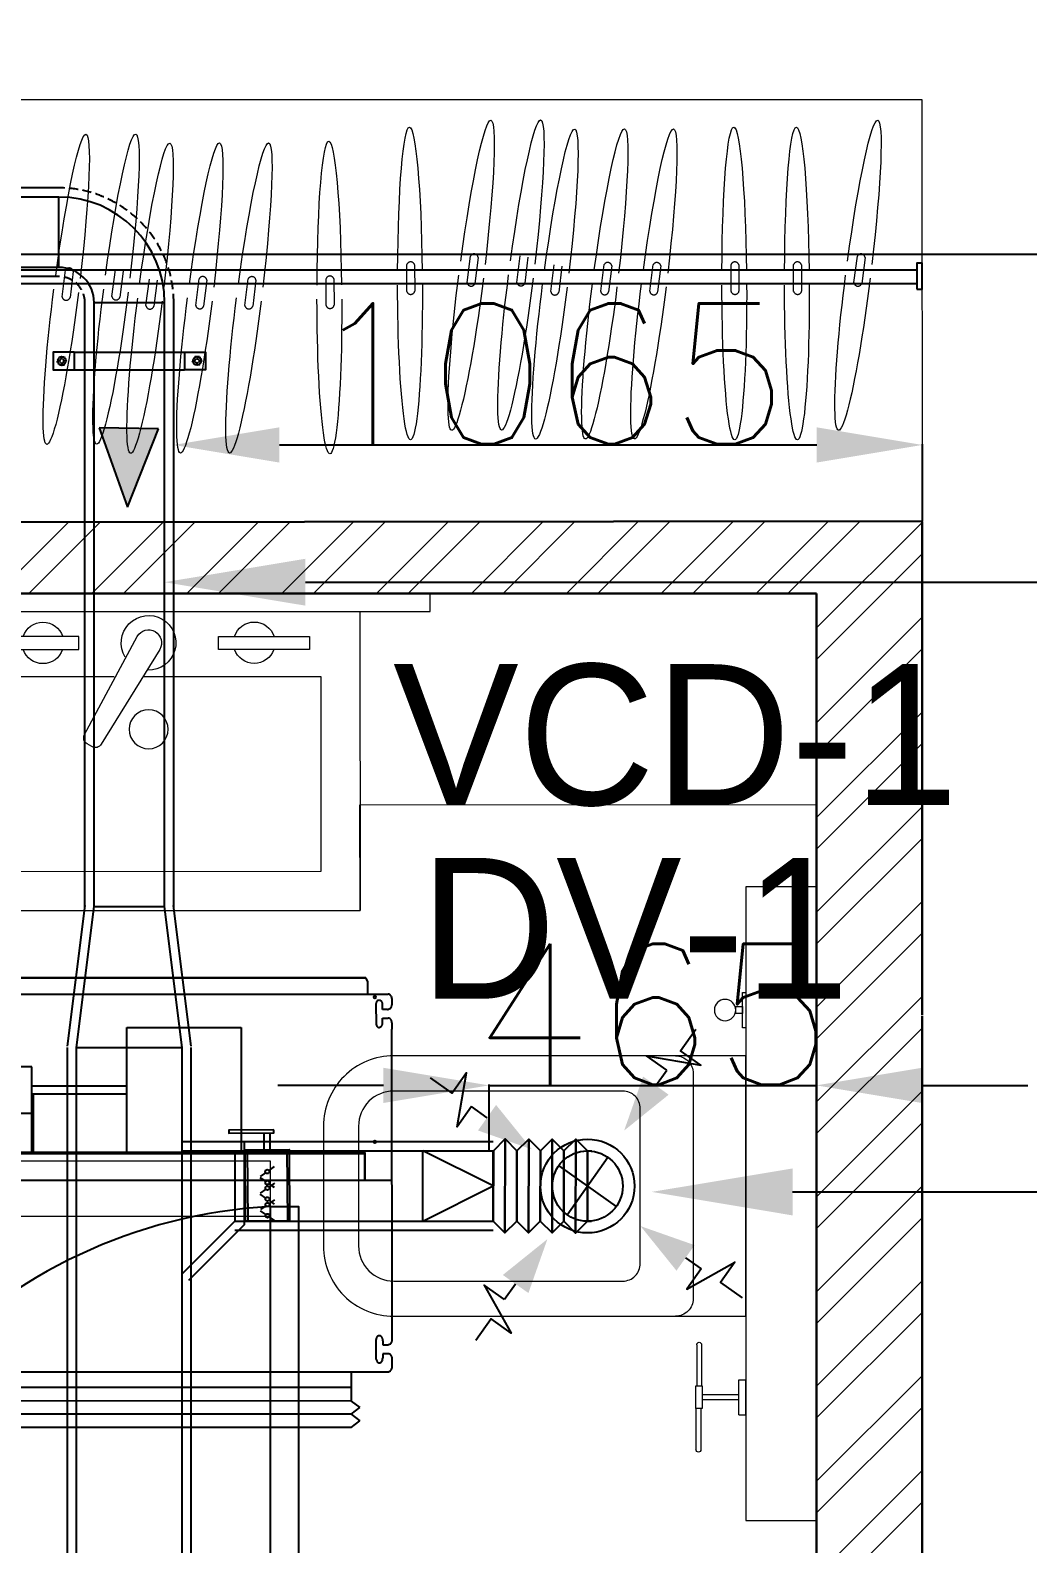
# Model space of a CAD drawing. Header units: millimetres. Extents: x -9226 to 166212, y -13 to 97274.
# Drawn here: x 41934 to 43350, y 59530 to 61680 of the extents above; entities that cross this region are included whole.
import ezdxf

# ---------------------------------------------------------------- set-up
doc = ezdxf.new("R2010")
doc.units = ezdxf.units.MM
for name, pattern in [('01-AT-PLA Floor Plans$0$DASHED', [19.05, 12.7, -6.35]), ('23491-XR-AR-2ND FLOOR PLAN$0$23491-XR-AR-2ND FLOOR PLAN$0$Hidden_3', [7.14375, 4.7625, -2.38125]), ('HIDDEN', [9.525, 6.35, -3.175])]:
    doc.linetypes.add(name, pattern=pattern)
doc.layers.get('0').update_dxf_attribs({"color": 8})
doc.layers.get('Defpoints').update_dxf_attribs({"color": 8})
for name, color, linetype in [('-EAD', 30, 'Continuous'), ('1.INS', 8, 'Continuous'), ('1.RAD', 6, 'Continuous'), ('1.SAD', 5, 'Continuous'), ('1.support 2', 7, 'Continuous'), ('23491-XR-AR-2ND FLOOR PLAN$0$23491-XR-AR-2ND FLOOR PLAN$0$I-JOINERY HIDDEN', 8, '23491-XR-AR-2ND FLOOR PLAN$0$23491-XR-AR-2ND FLOOR PLAN$0$Hidden_3'), ('EAD', 30, 'Continuous'), ('ETA-AC-SUPPORT', 25, 'Continuous'), ('INCHULATION', 253, 'Continuous'), ('IZ-AC-VCD', 4, 'Continuous'), ('IZ-EAD', 200, 'Continuous'), ('M-HVAC-FCU-02', 20, 'Continuous'), ('M-HVAC-FCU-05', 20, 'Continuous'), ('UNIT', 20, 'Continuous'), ('VCD SHE', 7, 'Continuous')]:
    doc.layers.add(name, color=color, linetype=linetype)
for name, color, linetype, lineweight in [('1.TAGGING', 7, 'Continuous', 5), ('1.XREF', 8, 'Continuous', 9), ('23491-XR-AR-2ND FLOOR PLAN$0$23491-XR-AR-2ND FLOOR PLAN$0$23491-XR-AR-TYP-FLOOR$0$A-FIXT-TOIT-PLAN', 8, 'Continuous', 5), ('23491-XR-AR-2ND FLOOR PLAN$0$23491-XR-AR-2ND FLOOR PLAN$0$23491-XR-AR-TYP-FLOOR$0$Zone-6_30May22$0$TYP$0$2B+G+19+R Typical Floor$0$A-DOOR', 8, 'Continuous', 25), ('23491-XR-AR-2ND FLOOR PLAN$0$23491-XR-AR-2ND FLOOR PLAN$0$A-FURN-FREE-PLAN', 8, 'Continuous', 5), ('23491-XR-AR-2ND FLOOR PLAN$0$23491-XR-AR-2ND FLOOR PLAN$0$A-WALL', 8, 'Continuous', 30), ('23491-XR-AR-2ND FLOOR PLAN$0$A-WALL-PATT', 8, 'Continuous', 5), ('A-ANNO-DIMS', 8, 'Continuous', 9)]:
    doc.layers.add(name, color=color, linetype=linetype, lineweight=lineweight)
doc.styles.add('ROMANS', font='isocp.shx', dxfattribs={"width": 0.8})
doc.styles.add('SDC-TEXT-ARB', font='sdc-arb.shx', dxfattribs={"height": 0.5})
doc.styles.get("Standard").update_dxf_attribs({"font": 'romans.shx', "height": 200})
doc.dimstyles.new('ISO-25', dxfattribs={"dimtxt": 200, "dimasz": 150, "dimexe": 1.25, "dimexo": 0.625, "dimgap": 1, "dimtad": 1, "dimtoh": 1, "dimdec": 0, "dimrnd": 5, "dimtxsty": 'Standard', "dimcen": 2.5, "dimclrd": 256, "dimclre": 256, "dimclrt": 7, "dimadec": 0, "dimazin": 0, "dimtfac": 1, "dimtdec": 0, "dimtix": 1, "dimtmove": 2, "dimatfit": 3, "dimfxl": 1, "dimarcsym": 1})
doc.dimstyles.new('JSE', dxfattribs={"dimtxt": 50, "dimasz": 150, "dimexe": 0.18, "dimexo": 0.0625, "dimgap": 50, "dimtad": 0, "dimdec": 0, "dimrnd": 5, "dimzin": 0, "dimdsep": 46, "dimtxsty": 'ROMANS', "dimcen": 0.09, "dimclrd": 7, "dimclre": 7, "dimclrt": 7, "dimadec": 0, "dimazin": 0, "dimtfac": 1, "dimtdec": 0, "dimtofl": 0, "dimtmove": 0, "dimatfit": 3, "dimfxl": 1, "dimtolj": 1, "dimtzin": 0, "dimarcsym": 1})
doc.dimstyles.new('JSE-1.25', dxfattribs={"dimtxt": 200, "dimasz": 150, "dimexe": 0.18, "dimexo": 0.0625, "dimgap": 20, "dimtad": 1, "dimdec": 0, "dimrnd": 5, "dimzin": 0, "dimdsep": 46, "dimtxsty": 'ROMANS', "dimcen": 0.09, "dimclrd": 256, "dimclre": 256, "dimclrt": 7, "dimadec": 0, "dimazin": 0, "dimtfac": 1, "dimtdec": 0, "dimtofl": 0, "dimtmove": 0, "dimatfit": 3, "dimfxl": 1, "dimtolj": 1, "dimtzin": 0, "dimarcsym": 0})

# ---------------------------------------------------------------- blocks, each defined once
blk = doc.blocks.new('*U505')
at = {"layer": '23491-XR-AR-2ND FLOOR PLAN$0$23491-XR-AR-2ND FLOOR PLAN$0$23491-XR-AR-TYP-FLOOR$0$Zone-6_30May22$0$TYP$0$2B+G+19+R Typical Floor$0$A-DOOR', "color": 8}
for p, q in [((0.765, 0), (0.035, 0)), ((0.75, -0.1), (0.05, -0.1))]:
    blk.add_line(p, q, dxfattribs=at)
blk.add_lwpolyline([(0.725, 0), (0.725, 0.7289), (0.765, 0.7289), (0.765, 0)], close=True, dxfattribs=at)
for points in [[(0.035, 0), (0, 0), (0, -0.1), (0.05, -0.1), (0.05, -0.04), (0.035, -0.04), (0.035, 0)], [(0.765, 0), (0.8, 0), (0.8, -0.1), (0.75, -0.1), (0.75, -0.04), (0.765, -0.04), (0.765, 0)]]:
    blk.add_lwpolyline(points, dxfattribs=at)
blk.add_arc((0.765, 0), 0.73, 93.1411, 180, dxfattribs=at)
blk = doc.blocks.new('*U192')
at = {"color": 8}
for points in [[(0.2, 948.2), (1, -652.5), (-299, -652.5), (-300, -300), (-450, -300), (-450, 300), (-300, 300), (-299.7, 948.2)], [(0, 400), (0, -400), (-25, -400), (-25, 400)], [(-25, -300), (-25, 300), (-450, 300), (-450, -300)], [(-79.1, 228.5), (-79.1, 99.2), (-60.6, 99.2), (-60.6, 228.5)], [(-79.1, -228.5), (-79.1, -99.2), (-60.6, -99.2), (-60.6, -228.5)]]:
    blk.add_lwpolyline(points, close=True, dxfattribs=at)
blk.add_lwpolyline([(-117.3, -6.3), (-117.3, 244.6), (-394.6, 244.6), (-394.6, -244.6), (-117.3, -244.6), (-117.3, -48.9)], dxfattribs=at)
blk.add_lwpolyline([(-60.3, -16, 0.999998), (-78.8, 16), (-213.5, -67.2, 0.405524), (-216.9, -80.7), (-213.1, -87.2, 0.405524), (-199.7, -91)], format="xyb", close=True, dxfattribs=at)
blk.add_circle((-192.3, 0), 27.7, dxfattribs=at)
for centre, radius, start, end in [((-69.5, 150), 29.5, 108.8563, 251.1437), ((-69.5, 150), 29.5, 287.566, 72.434), ((-69.5, 0), 38.8, 238.4369, 181.5631), ((-69.5, -150), 29.5, 108.8563, 251.1437), ((-69.5, -150), 29.5, 287.566, 72.434)]:
    blk.add_arc(centre, radius, start, end, dxfattribs=at)
blk = doc.blocks.new('23491-XR-AR-2ND FLOOR PLAN$0$qqqq')
at = {"color": 8, "ltscale": 0.05}
blk.add_line((13608.4, 62625, 0), (13608.4, 62335, 0), dxfattribs=at)
at = {"color": 8, "elevation": 0}
for points in [[(13508.4, 62905), (13608.4, 62905), (13608.4, 62005), (13508.4, 62005)], [(13608.4, 62705), (13613.4, 62705), (13613.4, 62755), (13608.4, 62755)], [(13613.4, 62725), (13623, 62725), (13623, 62735), (13613.4, 62735)], [(13679.4, 62196), (13670.4, 62196), (13670.4, 62164), (13679.4, 62164), (13679.4, 62196)]]:
    blk.add_lwpolyline(points, close=True, dxfattribs=at)
blk.add_lwpolyline([(14208.4, 62565), (14208.4, 62395, -0.414214), (14108.4, 62295), (13608.4, 62295), (13608.4, 62665), (14108.4, 62665, -0.414214)], format="xyb", close=True, dxfattribs=at)
blk.add_lwpolyline([(13708.4, 62665, 0.414214), (13683.4, 62640), (13683.4, 62320, 0.414214), (13708.4, 62295)], format="xyb", dxfattribs=at)
at = {"color": 8, "ltscale": 0.2, "elevation": 0}
blk.add_lwpolyline([(14158.4, 62565), (14158.4, 62395, -0.414214), (14108.4, 62345), (13783.4, 62345, -0.414214), (13758.4, 62370), (13758.4, 62590, -0.414214), (13783.4, 62615), (14108.4, 62615, -0.414214)], format="xyb", close=True, dxfattribs=at)
at = {"color": 8, "elevation": 0}
for points in [[(13671.4, 62254.5), (13671.4, 62196)], [(13678.4, 62254.5), (13678.4, 62196)], [(13618.4, 62204.8), (13608.4, 62204.8)], [(13608.4, 62155.1), (13608.4, 62204.8)], [(13618.4, 62155.1), (13618.4, 62204.8)], [(13618.4, 62183.5), (13670.4, 62183.5)], [(13618.4, 62176.5), (13670.4, 62176.5)], [(13672.4, 62164), (13672.4, 62105.5)], [(13679.4, 62164), (13679.4, 62105.5)], [(13618.4, 62155.1), (13608.4, 62155.1)]]:
    blk.add_lwpolyline(points, dxfattribs=at)
at = {"color": 8}
blk.add_circle((13638.1, 62730, 0), 15.1, dxfattribs=at)
at = {"color": 8, "ltscale": 0.2}
blk.add_circle((13833.4, 62480, 0), 50, dxfattribs=at)
at = {"color": 8}
for centre, start, end in [((13674.9, 62254.5, 0), 0, 180), ((13675.9, 62105.5, 0), 180, 0)]:
    blk.add_arc(centre, 3.5, start, end, dxfattribs=at)
blk = doc.blocks.new('*U194')
at = {"layer": '23491-XR-AR-2ND FLOOR PLAN$0$23491-XR-AR-2ND FLOOR PLAN$0$I-JOINERY HIDDEN', "color": 8, "linetype": 'ByBlock', "ltscale": 5, "extrusion": (-5.56122e-21, -2.50539e-08, 1), "elevation": 0}
blk.add_lwpolyline([(-193, 18.4), (-185.4, 18.4), (-185.4, -18.4), (-193, -18.4)], close=True, dxfattribs=at)
for points in [[(1199.7, 11), (-185.4, 11)], [(-185.4, -9), (1199.7, -9)]]:
    blk.add_lwpolyline(points, dxfattribs=at)
at = {"layer": '23491-XR-AR-2ND FLOOR PLAN$0$23491-XR-AR-2ND FLOOR PLAN$0$I-JOINERY HIDDEN', "color": 8, "linetype": 'ByBlock', "ltscale": 5, "extrusion": (-5.56122e-21, -2.50539e-08, 1)}
blk.add_lwpolyline([(1199.7, 18.4), (1207.2, 18.4), (1207.2, -18.4), (1199.7, -18.4)], close=True, dxfattribs=at)
blk = doc.blocks.new('23491-XR-AR-2ND FLOOR PLAN')
at = {"layer": '23491-XR-AR-2ND FLOOR PLAN$0$A-WALL-PATT'}
h = blk.add_hatch(dxfattribs=at)
h.set_pattern_fill('ANSI32', color=8, scale=10)
h.paths.add_polyline_path([(40523.7, 59530.1), (40523.7, 60880.1), (39750, 60880), (39750, 60980), (40600, 60980), (40700, 60980), (41700, 60980), (41700, 61680), (41799.7, 61680), (41800.3, 60981.2), (43200, 60982.4), (43200, 59280), (43600, 59280), (43600, 59180), (42349.7, 59180), (42349.7, 59280), (43050, 59280), (43051.1, 60880), (40623.7, 60880), (40623.7, 59530.1)])
at = {"layer": '23491-XR-AR-2ND FLOOR PLAN$0$23491-XR-AR-2ND FLOOR PLAN$0$A-FURN-FREE-PLAN', "color": 8}
for p, q in [((41979.1, 61301.5, 0), (41984, 61339.2, 0)), ((42049.8, 61301.8, 0), (42054.7, 61339.6, 0)), ((42468.4, 61309, 0), (42468.4, 61347.1, 0)), ((42479.4, 61346.7, 0), (42479.7, 61309.4, 0)), ((42554, 61321.5, 0), (42558.9, 61359.2, 0)), ((42569.7, 61357.4, 0), (42565.2, 61320.4, 0)), ((42624.7, 61321.8, 0), (42629.6, 61359.6, 0)), ((42640.5, 61357.8, 0), (42636, 61320.8, 0)), ((42673, 61308.8, 0), (42677.9, 61346.6, 0)), ((42688.7, 61344.8, 0), (42684.2, 61307.8, 0)), ((42743.7, 61309.2, 0), (42748.6, 61347, 0)), ((42759.4, 61345.2, 0), (42754.9, 61308.2, 0)), ((42813.4, 61309.2, 0), (42818.3, 61347, 0)), ((42829.1, 61345.1, 0), (42824.6, 61308.2, 0)), ((42928.8, 61309, 0), (42928.8, 61347.1, 0)), ((42939.8, 61346.7, 0), (42940, 61309.4, 0)), ((43017.7, 61309, 0), (43017.7, 61347.1, 0)), ((43028.7, 61346.7, 0), (43029, 61309.4, 0)), ((43103.2, 61321.5, 0), (43108.2, 61359.2, 0)), ((43119, 61357.4, 0), (43114.5, 61320.4, 0)), ((41994.8, 61337.4, 0), (41990.3, 61300.4, 0)), ((42065.6, 61337.8, 0), (42061.1, 61300.8, 0)), ((42098.1, 61288.8, 0), (42103, 61326.6, 0)), ((42113.8, 61324.8, 0), (42109.3, 61287.8, 0)), ((42168.8, 61289.2, 0), (42173.7, 61327, 0)), ((42184.5, 61325.2, 0), (42180, 61288.2, 0)), ((42238.5, 61289.2, 0), (42243.4, 61327, 0)), ((42254.2, 61325.1, 0), (42249.7, 61288.2, 0)), ((42353.9, 61289, 0), (42353.9, 61327.1, 0)), ((42364.9, 61326.7, 0), (42365.1, 61289.4, 0))]:
    blk.add_line(p, q, dxfattribs=at)
blk.add_lwpolyline([(43200.4, 60982.4), (43200, 61581), (41800, 61581)], dxfattribs=at)
at = {"layer": '23491-XR-AR-2ND FLOOR PLAN$0$23491-XR-AR-2ND FLOOR PLAN$0$A-FURN-FREE-PLAN', "color": 8, "linetype": '23491-XR-AR-2ND FLOOR PLAN$0$23491-XR-AR-2ND FLOOR PLAN$0$Hidden_3', "ltscale": 10}
for centre, radius, start, end in [((42564, 61356.5, 0), 5.8, 8.9275, 151.7974), ((43113.3, 61356.5, 0), 5.8, 8.9275, 151.7974), ((41989.1, 61336.5, 0), 5.8, 8.9275, 151.7974), ((42473.9, 61345.1, 0), 5.8, 16.3119, 159.1817), ((42753.7, 61344.3, 0), 5.8, 8.9275, 151.7974), ((42823.4, 61344.2, 0), 5.8, 8.9275, 151.7974), ((42934.2, 61345.1, 0), 5.8, 16.3119, 159.1817), ((43023.1, 61345.1, 0), 5.8, 16.3119, 159.1817), ((42178.8, 61324.3, 0), 5.8, 8.9275, 151.7974), ((42248.5, 61324.2, 0), 5.8, 8.9275, 151.7974), ((42359.3, 61325.1, 0), 5.8, 16.3119, 159.1817), ((42559.7, 61322.2, 0), 5.78, 187.3818, 342.0344), ((42630.5, 61322.6, 0), 5.78, 187.3818, 342.0344), ((43109, 61322.2, 0), 5.78, 187.3818, 342.0344), ((41984.8, 61302.2, 0), 5.78, 187.3818, 342.0344), ((42055.6, 61302.6, 0), 5.78, 187.3818, 342.0344), ((42474, 61310.5, 0), 5.78, 194.7662, 349.4188), ((42678.7, 61309.6, 0), 5.78, 187.3818, 342.0344), ((42749.4, 61310, 0), 5.78, 187.3818, 342.0344), ((42819.1, 61309.9, 0), 5.78, 187.3818, 342.0344), ((42934.4, 61310.5, 0), 5.78, 194.7662, 349.4188), ((43023.3, 61310.5, 0), 5.78, 194.7662, 349.4188), ((42103.8, 61289.6, 0), 5.78, 187.3818, 342.0344), ((42174.5, 61290, 0), 5.78, 187.3818, 342.0344), ((42244.2, 61289.9, 0), 5.78, 187.3818, 342.0344), ((42359.5, 61290.5, 0), 5.78, 194.7662, 349.4188)]:
    blk.add_arc(centre, radius, start, end, dxfattribs=at)
at = {"layer": '23491-XR-AR-2ND FLOOR PLAN$0$23491-XR-AR-2ND FLOOR PLAN$0$A-FURN-FREE-PLAN', "color": 8, "lineweight": 0, "ltscale": 10, "extrusion": (1.18861e-10, 1.29042e-09, -1)}
for centre, major_axis, ratio, start_param, end_param in [((42629.4, 61322.2, 0), (-29.1, -230.4, 0), 0.075611, 1.691856, 4.591299), ((41983.8, 61301.8, 0), (-29.1, -230.4, 0), 0.075611, 1.691856, 4.591299), ((42054.5, 61302.2, 0), (-29.1, -230.4, 0), 0.075611, 1.691856, 4.591299), ((42558.7, 61321.8, 0), (-29.1, -230.4, 0), 0.075611, 1.691856, 4.591299), ((42677.7, 61309.2, 0), (-29.1, -230.4, 0), 0.075611, 1.691856, 4.591299), ((42748.4, 61309.5, 0), (-29.1, -230.4, 0), 0.075611, 1.691856, 4.591299), ((42818.1, 61309.5, 0), (-29.1, -230.4, 0), 0.075611, 1.691856, 4.591299), ((43107.9, 61321.8, 0), (-29.1, -230.4, 0), 0.075611, 1.691856, 4.591299), ((42102.8, 61289.2, 0), (-29.1, -230.4, 0), 0.075611, 1.691856, 4.591299), ((42173.5, 61289.5, 0), (-29.1, -230.4, 0), 0.075611, 1.691856, 4.591299), ((42243.2, 61289.5, 0), (-29.1, -230.4, 0), 0.075611, 1.691856, 4.591299), ((42558.7, 61321.8, 0), (-26.5, -210.1, 0), 0.082947, 4.674333, 7.892004), ((42629.4, 61322.2, 0), (-26.5, -210.1, 0), 0.082947, 4.674333, 7.892004), ((42677.7, 61309.2, 0), (-26.5, -210.1, 0), 0.082947, 4.674333, 7.892004), ((42748.4, 61309.5, 0), (-26.5, -210.1, 0), 0.082947, 4.674333, 7.892004), ((42818.1, 61309.5, 0), (-26.5, -210.1, 0), 0.082947, 4.674333, 7.892004), ((43107.9, 61321.8, 0), (-26.5, -210.1, 0), 0.082947, 4.674333, 7.892004), ((41983.8, 61301.8, 0), (-26.5, -210.1, 0), 0.082947, 4.674333, 7.892004), ((42054.5, 61302.2, 0), (-26.5, -210.1, 0), 0.082947, 4.674333, 7.892004), ((42102.8, 61289.2, 0), (-26.5, -210.1, 0), 0.082947, 4.674333, 7.892004), ((42173.5, 61289.5, 0), (-26.5, -210.1, 0), 0.082947, 4.674333, 7.892004), ((42243.2, 61289.5, 0), (-26.5, -210.1, 0), 0.082947, 4.674333, 7.892004)]:
    blk.add_ellipse(centre, major_axis=major_axis, ratio=ratio, start_param=start_param, end_param=end_param, dxfattribs=at)
at = {"layer": '23491-XR-AR-2ND FLOOR PLAN$0$23491-XR-AR-2ND FLOOR PLAN$0$A-FURN-FREE-PLAN', "color": 8, "lineweight": 0, "ltscale": 10, "extrusion": (-4.79752e-11, 1.29499e-09, -1)}
for centre, major_axis, ratio, start_param, end_param in [((42473, 61310, 0), (0.8, -232.3, 0), 0.075611, 1.691856, 4.591299), ((42933.4, 61310, 0), (0.8, -232.3, 0), 0.075611, 1.691856, 4.591299), ((43022.3, 61310, 0), (0.8, -232.3, 0), 0.075611, 1.691856, 4.591299), ((42358.5, 61290, 0), (0.8, -232.3, 0), 0.075611, 1.691856, 4.591299), ((42473, 61310, 0), (0.7, -211.8, 0), 0.082947, 4.674333, 7.892004), ((42933.4, 61310, 0), (0.7, -211.8, 0), 0.082947, 4.674333, 7.892004), ((43022.3, 61310, 0), (0.7, -211.8, 0), 0.082947, 4.674333, 7.892004), ((42358.5, 61290, 0), (0.7, -211.8, 0), 0.082947, 4.674333, 7.892004)]:
    blk.add_ellipse(centre, major_axis=major_axis, ratio=ratio, start_param=start_param, end_param=end_param, dxfattribs=at)
at = {"layer": '23491-XR-AR-2ND FLOOR PLAN$0$23491-XR-AR-2ND FLOOR PLAN$0$A-WALL', "color": 8}
for p, q in [((43200.4, 60982.4), (41800, 60981.2)), ((43200, 60281.1), (43200, 60982.3)), ((43050, 60880), (40623.7, 60880)), ((43050, 60181.1), (43050, 60880)), ((43200, 59280), (43200, 60280)), ((43050, 60180), (43050, 60181.1)), ((43050, 60180), (43050, 59280))]:
    blk.add_line(p, q, dxfattribs=at)
at = {"layer": '23491-XR-AR-2ND FLOOR PLAN$0$23491-XR-AR-2ND FLOOR PLAN$0$23491-XR-AR-TYP-FLOOR$0$A-FIXT-TOIT-PLAN', "color": 8, "xscale": -0.9999999999999996, "rotation": 270.026992234108}
blk.add_blockref('*U192', (42101.8, 60879.3, 0), dxfattribs=at)
at = {"layer": '23491-XR-AR-2ND FLOOR PLAN$0$23491-XR-AR-2ND FLOOR PLAN$0$23491-XR-AR-TYP-FLOOR$0$A-FIXT-TOIT-PLAN', "color": 8, "xscale": -1}
blk.add_blockref('23491-XR-AR-2ND FLOOR PLAN$0$qqqq', (56558.4, -2441.9), dxfattribs=at)
at = {"layer": '23491-XR-AR-2ND FLOOR PLAN$0$23491-XR-AR-2ND FLOOR PLAN$0$23491-XR-AR-TYP-FLOOR$0$Zone-6_30May22$0$TYP$0$2B+G+19+R Typical Floor$0$A-DOOR', "color": 8, "xscale": 1000.000000000003, "yscale": 1000.000000000003, "zscale": 1000.000000000003}
blk.add_blockref('*U505', (41549.7, 59280), dxfattribs=at)
at = {"layer": '23491-XR-AR-2ND FLOOR PLAN$0$23491-XR-AR-2ND FLOOR PLAN$0$A-FURN-FREE-PLAN', "color": 8, "ltscale": 10, "xscale": -1, "rotation": 180}
blk.add_blockref('*U194', (41993, 61330.6), dxfattribs=at)
blk = doc.blocks.new('XREF')
at = {"layer": 'A-ANNO-DIMS', "color": 8}
blk.add_blockref('23491-XR-AR-2ND FLOOR PLAN', (0, 0), dxfattribs=at)
blk = doc.blocks.new('*U254')
at = {"layer": 'IZ-AC-VCD', "color": 5, "extrusion": (0, 0, -1)}
for p, q in [((41.5, 267.5), (41.5, 216.7)), ((58.5, 216.7), (58.5, 267.5))]:
    blk.add_line(p, q, dxfattribs=at)
at = {"layer": 'IZ-AC-VCD', "color": 5}
for p, q in [((-10, 216.7), (-10, 0)), ((110, 216.7), (110, 0))]:
    blk.add_line(p, q, dxfattribs=at)
for points in [[(29.2, 275.9), (165.1, 275.9), (165.1, 267.5), (29.2, 267.5)], [(-16.7, 0), (116.7, 0), (116.7, 216.7), (-16.7, 216.7)]]:
    blk.add_lwpolyline(points, close=True, dxfattribs=at)
at = {"layer": 'IZ-AC-VCD', "color": 7, "extrusion": (0, 0, -1)}
for points in [[(-28.6, 164.9), (-45.1, 153.4)], [(-54.9, 146.6), (-71.4, 135.1)], [(-28.6, 114.9), (-45.1, 103.4)], [(-28.6, 101.8), (-45.1, 113.2)], [(-54.9, 120.1), (-71.4, 131.5)], [(-54.9, 96.6), (-71.4, 85.1)], [(-28.6, 64.9), (-45.1, 53.4)], [(-28.6, 51.8), (-45.1, 63.2)], [(-54.9, 70.1), (-71.4, 81.5)], [(-54.9, 46.6), (-71.4, 35.1)], [(-28.6, 1.8), (-45.1, 13.2)], [(-54.9, 20.1), (-71.4, 31.5)]]:
    blk.add_lwpolyline(points, dxfattribs=at)
for centre in [(-50, 150), (-50, 116.7), (-50, 100), (-50, 66.7), (-50, 50), (-50, 16.7)]:
    blk.add_circle(centre, 6, dxfattribs=at)
blk = doc.blocks.new('IZ-DV 150')
at = {"layer": 'IZ-EAD'}
for p, q in [((0, 75), (0, -75)), ((-75, 0), (75, 0))]:
    blk.add_line(p, q, dxfattribs=at)
for points in [[(-4.5, 299.5), (-57.4, 299.5), (48.4, 349.7), (-4.5, 349.7), (-4.5, 406.3)], [(-4.5, 258.8), (-4.5, 299.5)], [(-299.5, 4.5), (-299.5, 57.4), (-349.7, -48.4), (-349.7, 4.5), (-406.3, 4.5)], [(299.5, 4.5), (299.5, 57.4), (349.7, -48.4), (349.7, 4.5), (406.3, 4.5)], [(-258.8, 4.5), (-299.5, 4.5)], [(258.8, 4.5), (299.5, 4.5)], [(-4.5, -258.8), (-4.5, -299.5)], [(-4.5, -299.5), (-57.4, -299.5), (48.4, -349.7), (-4.5, -349.7), (-4.5, -406.3)]]:
    blk.add_lwpolyline(points, dxfattribs=at)
for radius in [100, 75]:
    blk.add_circle((0, 0), radius, dxfattribs=at)
for points in [[(28.8, 258.8), (-4.5, 141.6), (-37.9, 258.8)], [(-258.8, -28.8), (-141.6, 4.5), (-258.8, 37.9)], [(258.8, -28.8), (141.6, 4.5), (258.8, 37.9)], [(28.8, -258.8), (-4.5, -141.6), (-37.9, -258.8)]]:
    blk.add_solid(points, dxfattribs=at)
blk = doc.blocks.new('HVAC-VOL-SPD-S01-M-01-0400 R-01$0$HVAC-VOL-SPD-S01-M-01-0400 R-01$0$A$C2F9C6816')
blk.add_hatch(color=256).paths.add_polyline_path([(-198.8, -78.6), (-398.8, -153.6), (-198.8, -228.6)])
for p, q in [((-198.8, -78.6), (-398.8, -153.6)), ((-198.8, -228.6), (-198.8, -78.6)), ((-398.8, -153.6), (-198.8, -228.6))]:
    blk.add_line(p, q)
blk = doc.blocks.new('t')
at = {"layer": 'ETA-AC-SUPPORT', "color": 7, "linetype": 'HIDDEN', "ltscale": 0.3, "extrusion": (2.40653e-07, 5.25136e-08, 1)}
for p, q in [((4429.3, -9484.4, 0), (4379.3, -9484.4, 0)), ((4392.9, -9513, 0), (4404.3, -9506.4, 0)), ((4392.9, -9526.2, 0), (4392.9, -9513, 0)), ((4392.9, -9526.2, 0), (4404.3, -9532.9, 0)), ((4415.8, -9513, 0), (4404.3, -9506.4, 0)), ((4415.8, -9526.2, 0), (4404.3, -9532.9, 0)), ((4415.8, -9526.2, 0), (4415.8, -9513, 0))]:
    blk.add_line(p, q, dxfattribs=at)
at = {"layer": 'ETA-AC-SUPPORT', "color": 7, "linetype": 'Continuous', "ltscale": 0.3, "extrusion": (2.40653e-07, 5.25136e-08, 1), "elevation": 0}
blk.add_lwpolyline([(4429.3, -9484.4), (4429.3, -9543.9), (4379.3, -9543.9), (4379.3, -9484.4)], dxfattribs=at)
at = {"layer": 'ETA-AC-SUPPORT', "color": 7, "linetype": 'HIDDEN', "ltscale": 0.3, "extrusion": (2.40653e-07, 5.25136e-08, 1)}
for radius in [11.5, 6]:
    blk.add_circle((4404.3, -9519.6, 0), radius, dxfattribs=at)
blk = doc.blocks.new('*U554')
at = {"layer": 'ETA-AC-SUPPORT', "color": 7, "linetype": 'Continuous', "ltscale": 0.3, "extrusion": (2.40653e-07, 5.25136e-08, 1)}
for p, q in [((4404.3, -9357.5, 0), (4404.3, -9514.1, 0)), ((4429.3, -9357.5, 0), (4429.3, -9514.1, 0))]:
    blk.add_line(p, q, dxfattribs=at)
at = {"color": 7, "linetype": 'Continuous', "xscale": -0.5, "yscale": 0.5, "zscale": 0.5, "rotation": 180}
blk.add_blockref('t', (2214.7, -14099.7, 0), dxfattribs=at)
at = {"color": 7, "linetype": 'Continuous', "xscale": 0.5, "yscale": 0.5, "zscale": 0.5}
blk.add_blockref('t', (2214.7, -4771.9, 0), dxfattribs=at)
blk = doc.blocks.new('*D477')
at = {"layer": 'Defpoints', "color": 0, "transparency": 16777216}
for p in [(43200.4, 61090.9), (42137.5, 61025.1, 0), (43200.4, 60982.4)]:
    blk.add_point(p, dxfattribs=at)
at = {"layer": 'VCD SHE', "lineweight": -2, "transparency": 16777216}
for p, q in [((42137.5, 61025.7), (42137.5, 61092.1)), ((42287.5, 61090.9), (43050.4, 61090.9)), ((43200.4, 60983), (43200.4, 61092.1))]:
    blk.add_line(p, q, dxfattribs=at)
at = {"layer": 'VCD SHE', "transparency": 16777216}
for points in [[(42287.5, 61115.9), (42287.5, 61065.9), (42137.5, 61090.9)], [(43050.4, 61115.9), (43050.4, 61065.9), (43200.4, 61090.9)]]:
    blk.add_solid(points, dxfattribs=at)
at = {"layer": 'VCD SHE', "color": 7, "transparency": 16777216, "insert": (42669, 61191.9), "char_height": 200, "attachment_point": 5}
blk.add_mtext('1065', dxfattribs=at)
blk = doc.blocks.new('*D478')
at = {"layer": 'Defpoints', "color": 0, "transparency": 16777216}
for p in [(43050, 60181.1), (42585.3, 60088.3), (43050, 60088.3)]:
    blk.add_point(p, dxfattribs=at)
at = {"layer": 'VCD SHE', "lineweight": -2, "transparency": 16777216}
for p, q in [((42435.3, 60181.1), (42285.3, 60181.1)), ((42585.3, 60089), (42585.3, 60182.3)), ((42585.3, 60181.1), (43050, 60181.1)), ((43050, 60089), (43050, 60182.3)), ((43200, 60181.1), (43350, 60181.1))]:
    blk.add_line(p, q, dxfattribs=at)
at = {"layer": 'VCD SHE', "transparency": 16777216}
for points in [[(42435.3, 60206.1), (42435.3, 60156.1), (42585.3, 60181.1)], [(43200, 60206.1), (43200, 60156.1), (43050, 60181.1)]]:
    blk.add_solid(points, dxfattribs=at)
at = {"layer": 'VCD SHE', "color": 7, "transparency": 16777216, "insert": (42817.6, 60282.1), "char_height": 200, "attachment_point": 5}
blk.add_mtext('465', dxfattribs=at)
blk = doc.blocks.new('1425')
at = {"layer": 'M-HVAC-FCU-02', "color": 30}
for p, q in [((-402.3, -23.8), (-402.3, -43.8)), ((402.3, -23.8), (402.3, -43.8)), ((-402.3, -43.8), (-412.3, -53.8)), ((-402.3, -63.8), (-412.3, -53.8)), ((402.3, -43.8), (-402.3, -43.8)), ((402.3, -43.8), (412.3, -53.8)), ((402.3, -63.8), (412.3, -53.8)), ((-402.3, -63.8), (-412.3, -73.8)), ((402.3, -63.8), (-402.3, -63.8)), ((402.3, -63.8), (412.3, -73.8)), ((-402.3, -83.8), (-412.3, -73.8)), ((402.3, -83.8), (412.3, -73.8)), ((402.3, -83.8), (-402.3, -83.8))]:
    blk.add_line(p, q, dxfattribs=at)
at = {"layer": 'M-HVAC-FCU-05', "color": 30}
for p, q in [((-422, 586.7), (-419.6, 592.1)), ((-422, 567.1), (-422, 586.7)), ((419.1, 592.3), (-419.6, 592.1)), ((-402.5, 592.1), (419.1, 592.3)), ((421.5, 586.9), (419.1, 592.3)), ((421.5, 567.3), (421.5, 586.9)), ((-450.2, 561.3), (-450.2, 551.6)), ((-422, 567.6), (-445.8, 567.6)), ((-422, 567.6), (421.5, 567.8)), ((421.5, 567.8), (445.3, 567.8)), ((449.7, 561.5), (449.7, 551.9)), ((-445.1, 544.6), (-439.4, 544.6)), ((-439.4, 544.6), (-439.4, 550.6)), ((-431.6, 552.7), (-431.6, 523.1)), ((431.1, 552.9), (431.2, 523.4)), ((438.9, 544.9), (438.9, 550.8)), ((444.7, 544.9), (438.9, 544.9)), ((-439.2, 531.3), (-445.9, 531.3)), ((-439.2, 524.5), (-439.2, 531.3)), ((438.7, 531.6), (445.5, 531.6)), ((438.7, 524.8), (438.7, 531.6)), ((-450.2, 524.3), (-450.2, 514.9)), ((-132, 517.4), (-265.5, 517.3)), ((-265.5, 517.3), (-265.4, 329.5)), ((-131.9, 329.6), (-132, 517.4)), ((140.3, 517.5), (273.7, 517.5)), ((140.3, 329.6), (140.3, 517.5)), ((273.7, 517.5), (273.8, 329.7)), ((449.7, 524.6), (449.7, 515.1)), ((-450, 47.3), (-450.2, 514.9)), ((450, 47.6), (449.7, 515.1)), ((29.7, 458.4), (-30.5, 458.4)), ((-30.4, 388.7), (-30.5, 458.4)), ((29.8, 388.7), (29.7, 458.4)), ((-132, 429.5), (-30.5, 429.5)), ((140.3, 429.5), (29.8, 429.5)), ((-132, 417.5), (-30.4, 417.6)), ((-31.8, 417.6), (-31.8, 329.6)), ((-30.4, 417.6), (-31.8, 417.6)), ((-30.4, 329.6), (-30.4, 417.6)), ((29.8, 329.6), (29.8, 417.6)), ((29.8, 417.6), (31.1, 417.6)), ((140.3, 417.6), (29.8, 417.6)), ((31.1, 417.6), (31.1, 329.6)), ((-30.4, 388.7), (29.8, 388.7)), ((418.7, 329.7), (-419, 329.5)), ((-418.9, 287.8), (-419, 329.5)), ((-417.9, 327.9), (417.6, 328.2)), ((-417.9, 327.9), (-417.9, 287.8)), ((-265.4, 329.5), (-131.9, 329.6)), ((-31.8, 329.6), (-30.4, 329.6)), ((31.1, 329.6), (29.8, 329.6)), ((273.8, 329.7), (140.3, 329.6)), ((417.6, 328.2), (417.6, 288.1)), ((418.7, 288.1), (418.7, 329.7)), ((-450.1, 287.8), (449.9, 288.1)), ((-531, 268.5), (-450.1, 268.6)), ((-530.9, -0.2), (-531, 268.5)), ((-480.8, 157), (-480.8, 182.5)), ((-480.8, 182.5), (-450, 182.5)), ((-450, 157), (-480.8, 157)), ((-480.8, 111.4), (-450, 111.4)), ((-480.8, 86), (-480.8, 111.4)), ((-450, 86), (-480.8, 86)), ((-450, 47.3), (-450, 56.9)), ((450, 47.6), (450, 57.2)), ((-439.2, 46.3), (-439.2, 40.3)), ((-431.4, 18.8), (-431.4, 48.4)), ((431.4, 19), (431.4, 48.6)), ((439.2, 46.5), (439.2, 40.6)), ((-439.2, 40.3), (-445, 40.3)), ((439, 27.3), (439, 20.4)), ((445.7, 27.3), (439, 27.3)), ((439.2, 40.6), (445, 40.6)), ((-450, 6.3), (-450, 20)), ((-445.7, 27), (-439, 27)), ((-439, 27), (-439, 20.2)), ((450, 6.6), (450, 20.3)), ((-420.5, -0.1), (420.5, 0.1)), ((402.3, 0.1), (402.3, -23.7)), ((420.2, 0.1), (444.7, 0.1)), ((-435, -0.1), (-530.9, -0.2)), ((-420.2, -0.1), (-444.7, -0.1)), ((-402.3, -0.1), (-402.3, -23.9)), ((402.3, -23.7), (-402.3, -23.9)), ((402.3, -23.7), (-402.3, -23.9))]:
    blk.add_line(p, q, dxfattribs=at)
at = {"layer": 'M-HVAC-FCU-05', "color": 30, "lineweight": 18}
for p, q in [((-300.6, 316.9), (307.7, 317.1)), ((-300.6, 233.5), (-300.6, 316.9)), ((307.7, 317.1), (307.7, 233.7)), ((307.7, 233.7), (-300.6, 233.5))]:
    blk.add_line(p, q, dxfattribs=at)
at = {"layer": 'M-HVAC-FCU-05', "color": 30}
for points in [[(-445.8, 567.6, 0.14745), (-447.3, 567.2, 0.057538), (-447.9, 566.8, 0.043631), (-448.4, 566.2, 0.037373), (-448.9, 565.4, 0.018686), (-449.2, 564.8, 0.02183), (-449.5, 563.9, 0.03988), (-450.1, 561.5, 0.006038), (-450.2, 561.3)], [(-435.5, 558.3, 0.03023), (-435.7, 558.3, 0.042163), (-436.2, 558.1, 0.109989), (-437.5, 557.3, 0.060394), (-438.2, 556.3, 0.042159), (-438.7, 555.4, 0.031845), (-439, 554.3, 0.028129), (-439.2, 553.1, 0.024443), (-439.4, 551.6, 0.013294), (-439.4, 550.6)], [(-431.6, 552.7, 0.018031), (-431.6, 553.2, 0.033701), (-431.7, 554.5, 0.041222), (-432, 555.7, 0.04728), (-432.4, 556.6, 0.066586), (-433, 557.4, 0.138842), (-434.5, 558.2, 0.036684), (-435, 558.3, 0.034492), (-435.5, 558.3)], [(431.1, 553, -0.018031), (431.1, 553.5, -0.033701), (431.3, 554.8, -0.041222), (431.6, 555.9, -0.04728), (432, 556.9, -0.066586), (432.6, 557.6, -0.138842), (434, 558.5, -0.036684), (434.5, 558.5, -0.034492), (435.1, 558.5)], [(435.1, 558.5, -0.03023), (435.3, 558.5, -0.042163), (435.7, 558.4, -0.109989), (437.1, 557.5, -0.060394), (437.8, 556.6, -0.042159), (438.3, 555.6, -0.031845), (438.6, 554.6, -0.028129), (438.8, 553.3, -0.024443), (438.9, 551.9, -0.013294), (438.9, 550.9)], [(445.3, 567.8, -0.14745), (446.8, 567.5, -0.057538), (447.4, 567, -0.043631), (447.9, 566.4, -0.037373), (448.4, 565.6, -0.018686), (448.7, 565, -0.02183), (449.1, 564.1, -0.03988), (449.7, 561.8, -0.006038), (449.7, 561.5)], [(-450.2, 551.6, 0.032566), (-450.1, 550.3, 0.04988), (-449.7, 548.7, 0.245422), (-445.4, 544.7, 0.018987), (-445.1, 544.6)], [(449.7, 551.9, -0.032566), (449.6, 550.6, -0.04988), (449.2, 549, -0.245422), (444.9, 544.9, -0.018987), (444.7, 544.9)], [(-445.9, 531.3, 0.028262), (-446.1, 531.3, 0.052211), (-446.7, 531.2, 0.123145), (-448.2, 530.2, 0.055731), (-448.9, 529.4, 0.037382), (-449.3, 528.6, 0.033882), (-449.7, 527.6, 0.029807), (-450, 526.4, 0.025735), (-450.1, 525, 0.009134), (-450.2, 524.3)], [(445.5, 531.6, -0.028262), (445.6, 531.6, -0.052211), (446.3, 531.5, -0.123145), (447.8, 530.5, -0.055731), (448.5, 529.7, -0.037382), (448.9, 528.9, -0.033882), (449.3, 527.9, -0.029807), (449.5, 526.7, -0.025735), (449.7, 525.2, -0.009134), (449.7, 524.6)], [(-435.3, 517.5, -0.026495), (-435.5, 517.5, -0.048004), (-436.1, 517.7, -0.118717), (-437.6, 518.9, -0.058793), (-438.3, 519.9, -0.041358), (-438.7, 521, -0.031459), (-439, 522.1, -0.027983), (-439.1, 523.3, -0.020442), (-439.2, 524.5)], [(-431.6, 523.1, -0.01724), (-431.7, 522.4, -0.027058), (-432, 521.1, -0.037824), (-432.5, 519.8, -0.040466), (-432.9, 518.9, -0.050447), (-433.5, 518.3, -0.055402), (-434, 517.9, -0.140685), (-435.3, 517.5)], [(431.2, 523.4, 0.01724), (431.3, 522.7, 0.027058), (431.6, 521.3, 0.037824), (432.1, 520, 0.040466), (432.5, 519.2, 0.050447), (433.1, 518.5, 0.055402), (433.6, 518.1, 0.140685), (434.9, 517.8)], [(434.9, 517.8, 0.026495), (435.1, 517.8, 0.048004), (435.7, 518, 0.118717), (437.2, 519.2, 0.058793), (437.9, 520.2, 0.041358), (438.3, 521.2, 0.031459), (438.6, 522.3, 0.027983), (438.7, 523.6, 0.020442), (438.7, 524.8)], [(-445, 40.3, -0.018958), (-445.2, 40.4, -0.034322), (-445.9, 40.6, -0.196303), (-449.3, 44, -0.051286), (-449.8, 45.5, -0.034229), (-450, 46.7, -0.012756), (-450, 47.3)], [(-435.4, 54, 0.03023), (-435.6, 53.9, 0.042163), (-436, 53.8, 0.109989), (-437.3, 52.9, 0.060394), (-438.1, 52, 0.042159), (-438.5, 51, 0.031845), (-438.9, 50, 0.028129), (-439.1, 48.8, 0.024443), (-439.2, 47.3, 0.013294), (-439.2, 46.3)], [(-431.4, 48.4, 0.018031), (-431.4, 48.9, 0.033701), (-431.6, 50.2, 0.041222), (-431.8, 51.4, 0.04728), (-432.3, 52.3, 0.066586), (-432.9, 53.1, 0.138842), (-434.3, 53.9, 0.036684), (-434.8, 53.9, 0.034492), (-435.4, 54)], [(431.4, 48.6, -0.018031), (431.4, 49.1, -0.033701), (431.5, 50.4, -0.041222), (431.8, 51.6, -0.04728), (432.2, 52.5, -0.066586), (432.8, 53.3, -0.138842), (434.3, 54.1, -0.036684), (434.8, 54.2, -0.034492), (435.3, 54.2)], [(435.3, 54.2, -0.03023), (435.5, 54.2, -0.042163), (436, 54.1, -0.109989), (437.3, 53.2, -0.060394), (438, 52.3, -0.042159), (438.5, 51.3, -0.031845), (438.8, 50.3, -0.028129), (439.1, 49, -0.024443), (439.2, 47.5, -0.013294), (439.2, 46.5)], [(445, 40.6, 0.018958), (445.2, 40.6, 0.034322), (445.9, 40.9, 0.196303), (449.3, 44.3, 0.051286), (449.8, 45.7, 0.034229), (449.9, 47, 0.012756), (450, 47.6)], [(450, 20.3, 0.023667), (449.9, 21.8, 0.027559), (449.6, 23.1, 0.031647), (449.3, 24.2, 0.050593), (448.7, 25.4, 0.087102), (447.7, 26.5, 0.09091), (446.5, 27.1, 0.051146), (445.9, 27.3, 0.028286), (445.7, 27.3)], [(-450, 20, -0.023667), (-449.9, 21.5, -0.027559), (-449.6, 22.9, -0.031647), (-449.3, 23.9, -0.050593), (-448.7, 25.1, -0.087102), (-447.7, 26.3, -0.09091), (-446.5, 26.9, -0.051146), (-445.9, 27, -0.028286), (-445.7, 27)], [(-439, 20.2, 0.024663), (-439, 18.7, 0.02816), (-438.8, 17.5, 0.038602), (-438.4, 16.3, 0.064309), (-437.7, 14.9, 0.093157), (-436.6, 13.7, 0.077975), (-435.5, 13.3, 0.035164), (-435.2, 13.2)], [(-435.2, 13.2, 0.153575), (-433.7, 13.6, 0.053761), (-433.2, 14.1, 0.04127), (-432.8, 14.6, 0.041237), (-432.3, 15.5, 0.025049), (-432, 16.2, 0.04783), (-431.4, 18.5, 0.006337), (-431.4, 18.8)], [(435.1, 13.4, -0.153575), (433.7, 13.9, -0.053761), (433.2, 14.3, -0.04127), (432.8, 14.8, -0.041237), (432.3, 15.7, -0.025049), (432, 16.5, -0.04783), (431.4, 18.8, -0.006337), (431.4, 19)], [(439, 20.4, -0.024663), (438.9, 19, -0.02816), (438.8, 17.8, -0.038602), (438.4, 16.5, -0.064309), (437.7, 15.2, -0.093157), (436.6, 14, -0.077975), (435.5, 13.5, -0.035164), (435.1, 13.4)], [(-444.7, -0.1, -0.056961), (-445.7, -0.1, -0.127139), (-447.5, 0.8, -0.061243), (-448.4, 1.7, -0.044469), (-449, 2.7, -0.028142), (-449.4, 3.6, -0.053001), (-450, 6.1, -0.008073), (-450, 6.3)], [(444.7, 0.1, 0.056961), (445.7, 0.2, 0.127139), (447.5, 1.1, 0.061243), (448.3, 2, 0.044469), (449, 3, 0.028142), (449.4, 3.9, 0.053001), (450, 6.3, 0.008073), (450, 6.6)]]:
    blk.add_lwpolyline(points, format="xyb", dxfattribs=at)
for centre, start_param, end_param in [((-430.2, 563), 4.712389, 10.995574), ((429.8, 563.2), -1.570796, 4.712389), ((-430.1, 345.7), 4.712389, 10.995574), ((429.8, 345.9), -1.570796, 4.712389)]:
    blk.add_ellipse(centre, major_axis=(0, 1.98), ratio=0.61, start_param=start_param, end_param=end_param, dxfattribs=at)
at = {"layer": 'M-HVAC-FCU-05', "color": 30, "lineweight": 18}
blk.add_ellipse((-407.9, 357.6), major_axis=(0, 17.9), ratio=0.61, start_param=-1.570796, end_param=4.712389, dxfattribs=at)
blk = doc.blocks.new('1095')
at = {"layer": 'UNIT', "linetype": 'ByBlock', "xscale": 1.585, "yscale": 0.945, "rotation": 179.9952536884985}
blk.add_blockref('1425', (-36.8, 190.4), dxfattribs=at)
blk = doc.blocks.new('A$C1861f993')
at = {"layer": '1.SAD', "xscale": 0.7678, "rotation": 180}
blk.add_blockref('1095', (-8, -109.1), dxfattribs=at)
blk = doc.blocks.new('A$Cae2e412a')
at = {"layer": '1.RAD'}
blk.add_blockref('A$C1861f993', (30714.1, 49537.9, 0), dxfattribs=at)

msp = doc.modelspace()

# ---------------------------------------------------------------- block references
at = {"layer": '1.XREF'}
msp.add_blockref('XREF', (0, 0), dxfattribs=at)

# ---------------------------------------------------------------- next in the draw order: linework, layer by layer
at = {"color": 30, "true_color": 0xf26722}
for points in [[(42585.1, 59988.3), (42591.1, 59988.3), (42591.3, 60088.3), (42608, 60105), (42607.8, 59971.6), (42624.5, 59988.3), (42624.7, 60088.3), (42641.5, 60104.9), (42641.2, 59971.5), (42657.9, 59988.2), (42658.1, 60088.2), (42674.9, 60104.9), (42674.6, 59971.5), (42691.4, 59988.1), (42691.6, 60088.1), (42708.3, 60104.8), (42708, 59971.4), (42724.8, 59988.1), (42725, 60088.1), (42731, 60088)], [(42585.3, 60088.3), (42591.3, 60088.3), (42591.1, 59988.3), (42607.8, 59971.6), (42608, 60105), (42624.7, 60088.3), (42624.5, 59988.3), (42641.2, 59971.5), (42641.5, 60104.9), (42658.1, 60088.2), (42657.9, 59988.2), (42674.6, 59971.5), (42674.9, 60104.9), (42691.6, 60088.1), (42691.4, 59988.1), (42708, 59971.4), (42708.3, 60104.8), (42725, 60088.1), (42724.8, 59988.1), (42730.8, 59988)]]:
    msp.add_lwpolyline(points, dxfattribs=at)
at = {"layer": '1.INS', "elevation": 0}
for points in [[(41974.5, 61456.1), (41419.7, 61456.1)], [(41974.5, 61330.1), (41419.7, 61330.1)], [(42011.5, 60435.1), (42011.5, 61293.1)], [(42137.5, 60435.1), (42137.5, 61293.1)], [(41986.6, 60236.8), (42011.6, 60436.8)], [(42162.4, 60236.8), (42137.4, 60436.8)], [(41986.5, 58855), (41986.5, 60235.1)], [(42162.5, 58780), (42162.5, 60235.1)], [(42149.5, 60101.3), (42237.5, 60101.3), (42237.5, 59982.9), (42158.7, 59904.1)], [(42224.5, 60101.3), (42591.1, 60101.3)], [(42224.5, 59975.3), (42591.1, 59975.3)]]:
    msp.add_lwpolyline(points, dxfattribs=at)
at = {"layer": '1.INS', "color": 7, "elevation": 0}
for points in [[(42324.5, 60895.9), (50557, 60895.9)], [(43016.2, 60029.8), (50600, 60029.8)]]:
    msp.add_lwpolyline(points, dxfattribs=at)
at = {"layer": '1.INS', "color": 7}
for points in [[(42324.5, 60862.6, 0), (42124.5, 60895.9, 0), (42324.5, 60929.2, 0)], [(43016.2, 59996.4, 0), (42816.2, 60029.8, 0), (43016.2, 60063.1, 0)]]:
    msp.add_solid(points, dxfattribs=at)
at = {"layer": 'EAD', "elevation": 0}
for points in [[(41974.5, 61443.1), (41419.7, 61443.1)], [(41974.5, 61343.1), (41419.7, 61343.1)], [(42024.5, 60435.1), (42024.5, 61293.1)], [(42124.5, 60435.1), (42124.5, 61293.1)], [(41999.5, 60235.1), (42024.5, 60435.1)], [(42024.5, 60435.1), (42124.5, 60435.1)], [(42149.5, 60235.1), (42124.5, 60435.1)], [(41999.5, 58855), (41999.5, 60235.1)], [(41999.5, 60235.1), (42149.5, 60235.1)], [(42149.5, 58780), (42149.5, 60235.1)], [(42149.5, 60088.3), (42224.5, 60088.3), (42224.5, 59988.3), (42149.5, 59913.3)], [(42224.5, 60088.3), (42591.1, 60088.3)], [(42491.1, 59988.3), (42491.1, 60088.3)], [(42491.1, 59988.3), (42591.1, 60038.3), (42491.1, 60088.3)], [(42591.1, 59988.3), (42591.1, 60088.3)], [(42224.5, 59988.3), (42591.1, 59988.3)]]:
    msp.add_lwpolyline(points, dxfattribs=at)
at = {"layer": 'EAD', "extrusion": (4.02055e-07, 3.5195e-05, 1), "elevation": 2.2}
for points in [[(41974.5, 61343.1), (41974.5, 61443.1)], [(42024.5, 61293.1), (42124.5, 61293.1)]]:
    msp.add_lwpolyline(points, dxfattribs=at)
at = {"layer": 'EAD', "extrusion": (4.02055e-07, 3.5195e-05, 1)}
for radius in [150, 50]:
    msp.add_arc((41974.5, 61293.1, 2.2), radius, 0, 90, dxfattribs=at)
at = {"layer": 'INCHULATION', "linetype": '01-AT-PLA Floor Plans$0$DASHED', "extrusion": (4.02055e-07, 3.5195e-05, 1)}
for radius in [163, 37]:
    msp.add_arc((41974.5, 61293.1, 2.2), radius, 0, 90, dxfattribs=at)

# ---------------------------------------------------------------- next in the draw order: block references
at = {"layer": '-EAD', "extrusion": (-6.16134e-06, -3.46539e-05, 1), "xscale": 0.5613210269334103, "yscale": 0.5613210269334103, "zscale": 0.5613210269334103, "rotation": 89.10749125398034}
msp.add_blockref('HVAC-VOL-SPD-S01-M-01-0400 R-01$0$HVAC-VOL-SPD-S01-M-01-0400 R-01$0$A$C2F9C6816', (41989.3, 61227.5, -5.4), dxfattribs=at)
at = {"color": 8, "extrusion": (-8.38789e-07, 4.88119e-06, 1), "xscale": 0.6666666666666669, "yscale": 0.6666666666666669, "zscale": 0.6666666666666669, "rotation": 54.75053498729744}
msp.add_blockref('IZ-DV 150', (42725, 60038.1, 0.3), dxfattribs=at)
at = {"layer": '1.support 2', "linetype": 'ByBlock', "extrusion": (-3.5195e-05, -4.02055e-07, 1), "xscale": 1.001591528757322, "yscale": 1.001591528757322, "zscale": 1.001591528757322, "rotation": 89.99999999918921}
msp.add_blockref('*U554', (32623.8, 56786.3, -1.5), dxfattribs=at)
at = {"layer": 'IZ-AC-VCD', "extrusion": (-0.000551811, 1.73953e-07, 1), "xscale": -0.4695684231146188, "yscale": 0.4695684231146192, "zscale": 0.4695684231146177, "rotation": 0.3272482483863115}
msp.add_blockref('*U254', (42294.2, 59988.3, -24.2), dxfattribs=at)
at = {"layer": 'VCD SHE'}
msp.add_blockref('A$Cae2e412a', (11165.6, 10535.8, 0), dxfattribs=at)

# ---------------------------------------------------------------- next in the draw order: texts
at = {"layer": 'VCD SHE', "style": 'SDC-TEXT-ARB'}
for s, p in [('VCD-1', (42449, 60579.5, 0)), ('DV-1', (42487.2, 60304.3))]:
    msp.add_text(s, height=200, dxfattribs=at).set_placement(p)

# ---------------------------------------------------------------- next in the draw order: dimensions: what is measured, and where the dimension line sits
at = {"layer": 'VCD SHE'}
for base, p1, p2, picture, middle in [((43200.4, 61090.9), (42137.5, 61025.1, 0), (43200.4, 60982.4), '*D477', (42669, 61191.9)), ((43050, 60181.1), (42585.3, 60088.3), (43050, 60088.3), '*D478', (42817.6, 60282.1))]:
    dim = msp.add_linear_dim(base=base, p1=p1, p2=p2, dimstyle='ISO-25', dxfattribs=at)
    dim.commit()
    dim.dimension.update_dxf_attribs({"geometry": picture, "text_midpoint": middle})

# ---------------------------------------------------------------- next in the draw order: leaders
at = {"layer": '1.INS'}
msp.add_leader([(41033.3, 60229.8), (41033.3, 57539.5), (45347.6, 57539.5)], dimstyle='JSE', override={"dimgap": 50, "dimtad": 0}, dxfattribs=at)
at = {"layer": '1.TAGGING', "color": 6}
msp.add_leader([(41629, 60278.6, 0), (41629, 61361.9, 0), (55000, 61362.2, 0)], dimstyle='JSE-1.25', override={"dimgap": 20, "dimtad": 0}, dxfattribs=at)

doc.saveas('drawing.dxf')
